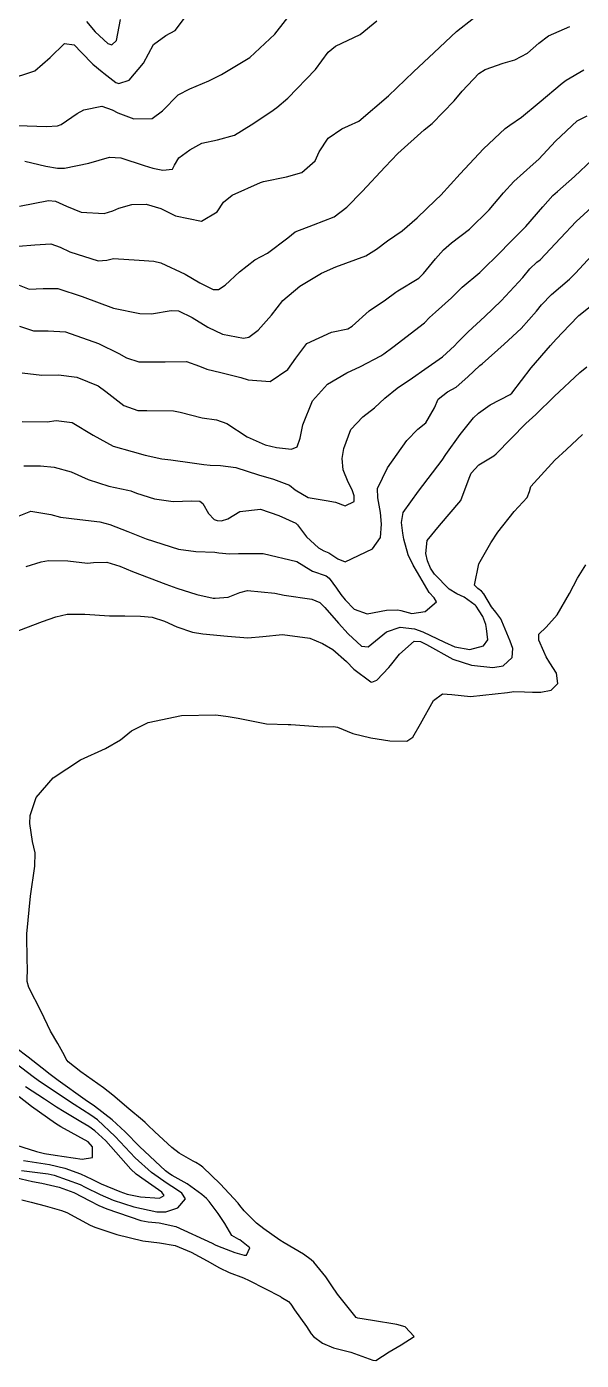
# Model space of a CAD drawing. Header units: feet. Extents: x 1313198 to 1317500, y 385000 to 389511.
# Drawn here: x 1317113.6 to 1317276.8, y 386018.5 to 386410.6 of the extents above; entities that cross this region are included whole.
import ezdxf

# ---------------------------------------------------------------- set-up
doc = ezdxf.new("R2010")
doc.units = ezdxf.units.FT
doc.layers.add('C-TOPO-MAJR', color=32, linetype='CONTINUOUS')

msp = doc.modelspace()

# ---------------------------------------------------------------- linework, layer by layer
at = {"layer": 'C-TOPO-MAJR'}
for points in [[(1317110.94, 386381.57), (1317119.44, 386381.27), (1317122.74, 386381.39), (1317123.76, 386381.78), (1317128.51, 386385.01), (1317130.44, 386386.13), (1317135.79, 386387.17), (1317138.79, 386386.1), (1317140.43, 386385.26), (1317145.12, 386383.47), (1317150.57, 386383.61), (1317153.6, 386385.84), (1317158.2, 386390.52), (1317161.65, 386392.33), (1317167.19, 386394.66), (1317170.92, 386396.53), (1317179.23, 386401.53), (1317186.67, 386408.34), (1317192.26, 386415.57)], [(1317108, 386394.98), (1317116.05, 386397.58), (1317120.55, 386401.56), (1317124.78, 386405.63), (1317127.58, 386405.27), (1317129.81, 386403), (1317133.07, 386399.59), (1317135.85, 386397.3), (1317136.33, 386396.89), (1317139.88, 386394.15), (1317140.79, 386393.85), (1317143.81, 386394.87), (1317147.97, 386399.86), (1317150.97, 386405.3), (1317154.53, 386407.97), (1317157.35, 386409.5), (1317160.68, 386413.82)], [(1317111.49, 386357.82), (1317120.04, 386359.49), (1317122.08, 386359.32), (1317125.32, 386357.84), (1317129.63, 386356.05), (1317136.43, 386355.64), (1317138.96, 386356.43), (1317140.8, 386357.19), (1317144.56, 386358.29), (1317148.8, 386358.4), (1317153.15, 386357.1), (1317157.43, 386354.93), (1317165.1, 386353.44), (1317169.68, 386356.15), (1317171.57, 386358.95), (1317174.09, 386361.04), (1317182.41, 386364.74), (1317183.3, 386365.06), (1317190.04, 386366.43), (1317194.59, 386367.71), (1317198.53, 386371.17), (1317199.63, 386373.74), (1317202.28, 386377.75), (1317206.29, 386380.59), (1317208.33, 386381.44), (1317211.36, 386382.84), (1317220.03, 386390.21), (1317227.41, 386397.3), (1317233.44, 386402.99), (1317240.07, 386409.13), (1317245.07, 386413.07)], [(1317113.09, 386371.08), (1317119.24, 386369.54), (1317122.69, 386368.95), (1317124.81, 386368.98), (1317131.88, 386370.47), (1317138.02, 386372.21), (1317141.34, 386371.97), (1317148.24, 386369.78), (1317150.77, 386368.99), (1317153.71, 386368.43), (1317156.55, 386368.66), (1317157.13, 386369.82), (1317158.35, 386372.06), (1317161.64, 386374.41), (1317165.12, 386376.3), (1317169.74, 386377.32), (1317174.75, 386378.68), (1317179.67, 386381.75), (1317185.48, 386385.58), (1317187.25, 386386.82), (1317190.45, 386389.6), (1317198.58, 386398.03), (1317202.36, 386403.1), (1317204.47, 386404.85), (1317211.71, 386408.23), (1317216.59, 386412.28)], [(1317131.24, 386412.08), (1317133.81, 386409.05), (1317137.49, 386405.65), (1317138.74, 386405.27), (1317140.05, 386406.51), (1317141.27, 386412.7)], [(1317111.29, 386346.05), (1317116.07, 386346.43), (1317120.72, 386346.76), (1317123.49, 386345.73), (1317126.33, 386344.39), (1317134.63, 386341.78), (1317137.26, 386341.97), (1317139.15, 386342.37), (1317146.76, 386341.89), (1317151.01, 386341.61), (1317153.09, 386341.16), (1317160.25, 386337.8), (1317164.58, 386335.24), (1317168.48, 386333.35), (1317170.04, 386333.34), (1317172.05, 386334.62), (1317176.23, 386338.46), (1317180.7, 386342.04), (1317184.44, 386344.03), (1317190.47, 386348.49), (1317192.6, 386350.28), (1317197.99, 386352.29), (1317204.05, 386354.69), (1317207.78, 386357.5), (1317212.33, 386362.09), (1317219.08, 386369.4), (1317222.81, 386373.33), (1317230.56, 386380.29), (1317232.92, 386382.13), (1317239.4, 386388.76), (1317241.69, 386391.63), (1317246.65, 386396.77), (1317248.46, 386397.98), (1317253.74, 386399.88), (1317257.2, 386400.8), (1317260.98, 386402.77), (1317264.22, 386405.71), (1317267.09, 386407.84), (1317273.35, 386410.59)], [(1317111.47, 386334.56), (1317114.35, 386333.43), (1317118.48, 386333.59), (1317122.77, 386333.6), (1317129.94, 386331.24), (1317139.16, 386327.81), (1317146.95, 386326.26), (1317150.39, 386326.18), (1317156.18, 386327.13), (1317158.34, 386326.99), (1317162.36, 386325.06), (1317166.89, 386322.26), (1317171.2, 386320.19), (1317177.42, 386318.98), (1317178.99, 386319.31), (1317181.74, 386321.3), (1317185.61, 386325.73), (1317189.02, 386330.09), (1317194.01, 386334.33), (1317200.36, 386338.1), (1317204.61, 386339.96), (1317213.38, 386343.18), (1317216.56, 386345.16), (1317219.72, 386347.62), (1317224.1, 386350.6), (1317228.53, 386354.36), (1317233.86, 386359.54), (1317235.45, 386361.07), (1317241.17, 386367.34), (1317248.04, 386374.66), (1317254.33, 386380.64), (1317255.7, 386381.66), (1317259.16, 386383.96), (1317264.4, 386388.33), (1317271.16, 386393.99), (1317272.35, 386394.81), (1317277.51, 386397.84)], [(1317111.52, 386322.52), (1317115.68, 386321.17), (1317120.01, 386321.18), (1317125.05, 386320.87), (1317134.82, 386317.41), (1317140.79, 386314.45), (1317142.96, 386313.24), (1317146.67, 386312.06), (1317154.38, 386312.01), (1317160.61, 386312.1), (1317164.46, 386310.79), (1317166.6, 386309.86), (1317170.75, 386308.88), (1317176.64, 386307.46), (1317178.79, 386306.7), (1317185.21, 386306.25), (1317190.46, 386309.77), (1317192.77, 386313.07), (1317196.08, 386317.4), (1317203.27, 386320.8), (1317208.14, 386321.72), (1317209.34, 386322.48), (1317214.33, 386327.06), (1317219.13, 386330.22), (1317222.26, 386332.5), (1317222.82, 386332.93), (1317228.93, 386336.68), (1317230.37, 386337.97), (1317233.85, 386342.32), (1317236.21, 386344.93), (1317238.61, 386347.02), (1317243.86, 386351.04), (1317249.69, 386356.73), (1317253.92, 386361.7), (1317256.91, 386365.07), (1317262.62, 386370.17), (1317264.27, 386371.6), (1317269.19, 386376.89), (1317275.53, 386382.85), (1317278.44, 386384.41)], [(1317112.31, 386308.85), (1317118.13, 386308.16), (1317123.01, 386308.19), (1317128.38, 386307.49), (1317134.68, 386304.96), (1317136.88, 386303.32), (1317142.27, 386299.15), (1317146.33, 386297.73), (1317149, 386297.76), (1317156.78, 386297.61), (1317158.76, 386297.22), (1317165.23, 386295.55), (1317169.5, 386294.94), (1317172.56, 386293.9), (1317178.5, 386290.02), (1317183.74, 386287.59), (1317187.14, 386286.85), (1317191.54, 386286.4), (1317193.16, 386287.06), (1317194.03, 386289.61), (1317194.87, 386293.53), (1317197.73, 386300.59), (1317202.14, 386305.45), (1317207.81, 386308.84), (1317211.87, 386310.71), (1317217.8, 386313.82), (1317218.69, 386314.41), (1317221.37, 386316.31), (1317230.69, 386323.55), (1317232.13, 386325.04), (1317233.85, 386326.63), (1317238.6, 386330.89), (1317241.69, 386333.95), (1317246.89, 386338.35), (1317253.33, 386344.53), (1317255.1, 386346.43), (1317255.77, 386347.08), (1317260.48, 386351.79), (1317265.43, 386357.63), (1317268.36, 386360.95), (1317269.75, 386362.14), (1317274.79, 386366.55), (1317279.91, 386371.43)], [(1317112.32, 386294.47), (1317119.69, 386294.39), (1317122.34, 386294.79), (1317127, 386294.16), (1317133.19, 386290.45), (1317139.12, 386287.26), (1317144.72, 386285.64), (1317148.52, 386284.62), (1317153.43, 386283.51), (1317156.04, 386283.25), (1317162.3, 386282.33), (1317165.77, 386281.81), (1317167.57, 386281.66), (1317170.61, 386281.6), (1317175.2, 386280.97), (1317181.8, 386278.86), (1317186.24, 386277.51), (1317190.91, 386275.73), (1317192.62, 386274.41), (1317196.39, 386272.18), (1317201.7, 386271.23), (1317204.45, 386270.74), (1317207.29, 386269.73), (1317209.92, 386270.97), (1317209.96, 386272.65), (1317209.33, 386274.39), (1317208.15, 386276.65), (1317206.72, 386280.29), (1317206.43, 386283.63), (1317206.88, 386286.59), (1317208.97, 386292.13), (1317212.49, 386295.88), (1317215.93, 386298.55), (1317218.97, 386301.4), (1317222.63, 386304.25), (1317227.09, 386307.35), (1317230.73, 386309.84), (1317235.97, 386313.53), (1317239.44, 386316.74), (1317240.36, 386317.73), (1317243.51, 386320.81), (1317248.39, 386325.32), (1317253.16, 386330), (1317259.56, 386336.83), (1317261.65, 386339.4), (1317263.69, 386341.31), (1317264.62, 386342.03), (1317270.62, 386348.38), (1317275.23, 386353.31), (1317280.92, 386358.53)], [(1317112.81, 386281.42), (1317117.73, 386281.49), (1317121.78, 386281.11), (1317126.74, 386279.73), (1317131.78, 386277.45), (1317137.84, 386275.44), (1317143.37, 386274.3), (1317144.28, 386274.06), (1317145.97, 386273.44), (1317151.22, 386271.75), (1317156.71, 386271.02), (1317162.26, 386271.17), (1317164.54, 386271.1), (1317165.45, 386270.38), (1317167.1, 386267.44), (1317168.8, 386265.68), (1317169.69, 386265.37), (1317170.92, 386265.33), (1317172.81, 386265.83), (1317176.35, 386268.06), (1317182.38, 386268.71), (1317187.81, 386266.84), (1317192.76, 386264.56), (1317193.25, 386264.15), (1317195.95, 386260.62), (1317199.51, 386257.35), (1317201.08, 386256.5), (1317202.47, 386255.92), (1317205.18, 386254.15), (1317207.29, 386253.22), (1317215.38, 386257.06), (1317217.73, 386260.37), (1317218.04, 386264.32), (1317217.71, 386267.74), (1317216.94, 386272.07), (1317216.82, 386274.84), (1317219.79, 386280.9), (1317225.49, 386288.91), (1317228.73, 386292.22), (1317231.01, 386294.1), (1317233.55, 386298.5), (1317234.69, 386301.05), (1317237.41, 386303.23), (1317239.97, 386304.59), (1317243.41, 386307.61), (1317246.92, 386310.91), (1317247.6, 386311.49), (1317254.07, 386317.2), (1317259.07, 386321.88), (1317263.61, 386326.97), (1317265.03, 386328.79), (1317267.96, 386331.82), (1317273.31, 386336.37), (1317275.05, 386338.13), (1317280.89, 386344.47)], [(1317111.42, 386266.72), (1317114.91, 386268.17), (1317120.72, 386267.12), (1317123.55, 386266.41), (1317129.31, 386265.72), (1317135.19, 386264.96), (1317138.1, 386264.23), (1317143.44, 386262.13), (1317148.81, 386259.95), (1317158.29, 386257), (1317163.37, 386256.24), (1317168.95, 386256.04), (1317170.16, 386255.92), (1317173.27, 386255.62), (1317175.98, 386255.69), (1317182.34, 386255.69), (1317183.24, 386255.64), (1317193.08, 386253.33), (1317197.23, 386250.74), (1317197.74, 386250.46), (1317201.68, 386249.07), (1317202.58, 386248.43), (1317204.77, 386245.5), (1317206.04, 386243.62), (1317207.31, 386242.02), (1317209.91, 386239.34), (1317213.74, 386237.9), (1317219.43, 386239), (1317222.79, 386239.16), (1317223.65, 386238.94), (1317226.91, 386238.06), (1317230.88, 386238.64), (1317234.17, 386241.43), (1317233.5, 386242.65), (1317231.98, 386244.25), (1317228.62, 386250.14), (1317227.34, 386252.3), (1317225.82, 386255.29), (1317224.56, 386259.87), (1317224.24, 386261.66), (1317223.86, 386264.79), (1317224.38, 386267.74), (1317228.89, 386273.97), (1317235.8, 386283.12), (1317236.95, 386284.81), (1317241.1, 386290.65), (1317245.01, 386295.56), (1317246.55, 386296.91), (1317250, 386299.36), (1317255.8, 386302.39), (1317256.34, 386302.82), (1317261.98, 386310.27), (1317267.69, 386316.81), (1317269.41, 386318.71), (1317273.32, 386322.85), (1317276.07, 386325.68), (1317281.32, 386329.89)], [(1317113.54, 386251.86), (1317117.9, 386253.24), (1317120.11, 386253.63), (1317125.73, 386253.49), (1317131.54, 386252.88), (1317133.35, 386252.99), (1317137.23, 386253.09), (1317141.02, 386251.94), (1317144.8, 386250.37), (1317154.58, 386246.66), (1317157.84, 386245.45), (1317163.67, 386243.58), (1317168.53, 386242.57), (1317169.1, 386242.51), (1317172.86, 386242.87), (1317176.38, 386244.26), (1317178.63, 386244.78), (1317186.66, 386243.98), (1317189.39, 386243.46), (1317197.51, 386242.3), (1317199.89, 386241.25), (1317201.35, 386239.8), (1317205.36, 386235.22), (1317208.15, 386232.08), (1317212.09, 386228.43), (1317214.03, 386228.23), (1317219.44, 386232.7), (1317223.53, 386234.06), (1317227.66, 386233.56), (1317230.19, 386232.66), (1317236.51, 386229.62), (1317239.52, 386228.25), (1317243.93, 386227.5), (1317248.03, 386228.55), (1317249.27, 386230.28), (1317248.9, 386233.6), (1317248.66, 386234.83), (1317247.83, 386237.2), (1317246.75, 386238.83), (1317245.82, 386240.24), (1317245.57, 386240.54), (1317242.28, 386242.81), (1317240.18, 386243.87), (1317237.94, 386245.18), (1317233.61, 386249.6), (1317232.44, 386251.39), (1317231.48, 386253.56), (1317230.99, 386255.64), (1317231.41, 386259.5), (1317235.09, 386263.93), (1317241.35, 386271.3), (1317243.75, 386277.83), (1317244.37, 386279.3), (1317246.65, 386281.73), (1317251.08, 386284.4), (1317251.73, 386284.95), (1317260.44, 386293.89), (1317263.37, 386296.59), (1317268.78, 386301.81), (1317276.36, 386308.92), (1317278.36, 386310.53)], [(1317111.35, 386233.09), (1317118.29, 386235.66), (1317122.23, 386237.07), (1317125.54, 386237.89), (1317130.73, 386237.8), (1317137.97, 386237.36), (1317142.56, 386237.38), (1317147.12, 386237.26), (1317150.53, 386236.96), (1317154.23, 386235.78), (1317157.81, 386234.1), (1317162.39, 386232.55), (1317165.47, 386232.09), (1317172.75, 386231.35), (1317178.67, 386230.92), (1317183.14, 386231.32), (1317188.86, 386231.91), (1317196.9, 386230.75), (1317200.61, 386229.23), (1317203.71, 386227.47), (1317207.7, 386223.9), (1317209.86, 386221.66), (1317214.88, 386217.93), (1317215.19, 386217.82), (1317216.6, 386218.48), (1317220.2, 386222.17), (1317220.66, 386222.74), (1317223.32, 386226.06), (1317227.61, 386229.91), (1317229.42, 386229.81), (1317231.22, 386228.94), (1317238.93, 386224.6), (1317244.51, 386222.81), (1317250.69, 386222.15), (1317253.79, 386222.67), (1317256.41, 386225.11), (1317256.59, 386227.76), (1317255.84, 386229.88), (1317253.42, 386235.83), (1317253.09, 386236.52), (1317251.59, 386238.44), (1317250.37, 386239.99), (1317248.06, 386243.79), (1317247.4, 386244.63), (1317246.35, 386245.36), (1317245.31, 386246.42), (1317246.6, 386252.61), (1317250.19, 386258.78), (1317252.2, 386261.91), (1317257.03, 386267.99), (1317260.81, 386272.14), (1317261.48, 386273.88), (1317261.96, 386275.34), (1317269, 386283.1), (1317272.39, 386286.26), (1317277.09, 386290.67)], [(1317112.19, 386065.61), (1317114.95, 386064.93), (1317119.08, 386063.84), (1317123.92, 386062.49), (1317125.41, 386061.88), (1317132.33, 386058.24), (1317133.73, 386057.61), (1317140.16, 386055.43), (1317147.84, 386053.57), (1317152.72, 386053), (1317157.33, 386052.2), (1317162.07, 386050.31), (1317166.73, 386047.76), (1317170.31, 386045.68), (1317173.21, 386044.3), (1317177.42, 386042.68), (1317179.08, 386041.94), (1317188.25, 386037.21), (1317188.53, 386037.06), (1317190.63, 386035.71), (1317191.31, 386034.93), (1317192.43, 386033.28), (1317195.92, 386028.43), (1317197.3, 386026.27), (1317197.97, 386025.47), (1317200.66, 386023.5), (1317203.93, 386022.1), (1317208.94, 386020.83), (1317215.45, 386018.55), (1317216.36, 386018.46), (1317220.29, 386020.97), (1317223.8, 386023.03), (1317227.6, 386025.49), (1317224.99, 386028.35), (1317222.54, 386029.04), (1317215.39, 386030.2), (1317211.05, 386030.82), (1317210.59, 386031.1), (1317205.05, 386037.96), (1317203.37, 386040.38), (1317201.58, 386043.02), (1317198.14, 386047.3), (1317197.35, 386048.04), (1317195.03, 386049.69), (1317189.41, 386053), (1317188.14, 386053.81), (1317183.35, 386057.14), (1317181.26, 386058.79), (1317177.65, 386062.46), (1317176.38, 386063.96), (1317175.8, 386064.66), (1317170.57, 386070.35), (1317165.44, 386075.23), (1317164.7, 386075.82), (1317163.36, 386076.66), (1317162.63, 386077.04), (1317158.53, 386079.34), (1317156.29, 386081.03), (1317151.29, 386085.66), (1317149.31, 386087.58), (1317148.49, 386088.42), (1317147.74, 386089.1), (1317143.71, 386092.38), (1317139.02, 386096.39), (1317136.24, 386098.58), (1317129.62, 386103.31), (1317125.85, 386106.19), (1317125.22, 386107), (1317124.81, 386108.04), (1317122.83, 386111.62), (1317120.7, 386115.21), (1317117.93, 386121.01), (1317114.25, 386128.11), (1317113.82, 386129.84), (1317113.86, 386134.1), (1317113.78, 386135.82), (1317113.69, 386143.84), (1317114.73, 386154.95), (1317116.05, 386163.75), (1317116.11, 386167.72), (1317115.41, 386171.01), (1317114.54, 386176.26), (1317114.69, 386178.68), (1317116.43, 386183.99), (1317121.41, 386189.73), (1317129.49, 386194.99), (1317136.83, 386198.31), (1317141.26, 386200.93), (1317144.5, 386203.5), (1317149.38, 386205.98), (1317159.2, 386208.1), (1317169.24, 386208.22), (1317172.94, 386207.77), (1317175.81, 386207.24), (1317184.22, 386205.64), (1317190.52, 386205.39), (1317191.32, 386205.4), (1317200.61, 386204.74), (1317203.84, 386204.84), (1317205.03, 386204.59), (1317209.58, 386202.73), (1317214.85, 386201.51), (1317220.42, 386200.65), (1317225.44, 386200.48), (1317227.26, 386201.7), (1317229.45, 386205.64), (1317233.25, 386212.42), (1317235.9, 386214.46), (1317238.66, 386214.2), (1317244.16, 386213.6), (1317255.07, 386214.82), (1317256.89, 386215.06), (1317260.09, 386215.04), (1317262.38, 386214.9), (1317264.88, 386214.96), (1317267.9, 386215.53), (1317269.89, 386217.5), (1317269.47, 386220.53), (1317267.53, 386223.58), (1317266.42, 386225.32), (1317265.73, 386226.88), (1317264.31, 386230.23), (1317264.22, 386231.99), (1317266.41, 386233.99), (1317269.65, 386237.68), (1317273.24, 386243.9), (1317275.66, 386248.45), (1317278.06, 386252.38)], [(1317110.34, 386072.17), (1317115.41, 386071.06), (1317118.08, 386070.57), (1317123.25, 386069.37), (1317127.5, 386067.77), (1317132.23, 386065.34), (1317134.86, 386063.97), (1317137.21, 386062.99), (1317147.27, 386059.6), (1317149.36, 386059.15), (1317152.59, 386058.87), (1317157.54, 386057.8), (1317168.2, 386052.94), (1317169.09, 386052.44), (1317169.78, 386052.1), (1317174.91, 386050.18), (1317177.6, 386049.38), (1317178.31, 386049.42), (1317179.31, 386051.56), (1317176.33, 386053.91), (1317176.04, 386054.02), (1317173.96, 386055.17), (1317171.94, 386058.65), (1317169.99, 386061.65), (1317167.34, 386065.12), (1317166.5, 386066.08), (1317165.17, 386067.26), (1317160.83, 386070.32), (1317156.41, 386072.83), (1317155.67, 386073.27), (1317154.5, 386074.16), (1317146.86, 386081.3), (1317142.63, 386085.65), (1317138.81, 386089.17), (1317133.58, 386093.15), (1317130.82, 386095.1), (1317122.94, 386100.77), (1317120.55, 386102.52), (1317118.19, 386104.32), (1317114.05, 386107.55), (1317110.48, 386110.33)], [(1317112.17, 386074.27), (1317120, 386073.29), (1317121.77, 386072.89), (1317129.34, 386070.14), (1317130.87, 386069.42), (1317135.23, 386067.2), (1317139.13, 386065.55), (1317145.16, 386063.6), (1317151.89, 386062.12), (1317154.6, 386062.08), (1317158.07, 386063.28), (1317160.4, 386065.93), (1317159.28, 386067.61), (1317157.71, 386068.64), (1317154.92, 386070.48), (1317150.39, 386073.7), (1317145.59, 386078.03), (1317139.7, 386084.27), (1317134.44, 386089.2), (1317132.55, 386090.59), (1317127.63, 386093.7), (1317124.73, 386095.59), (1317116.99, 386100.72), (1317115.52, 386101.77), (1317108.87, 386106.87)], [(1317112.74, 386077.25), (1317120.41, 386076.01), (1317124.86, 386074.94), (1317129.43, 386073.28), (1317132.8, 386071.71), (1317135.59, 386070.36), (1317141.02, 386068.06), (1317143.17, 386067.36), (1317147.17, 386066.5), (1317152.67, 386066.16), (1317154.05, 386066.88), (1317153.36, 386067.92), (1317148.49, 386071.35), (1317145.86, 386073.2), (1317144.28, 386074.64), (1317136.92, 386082.95), (1317133.71, 386085.97), (1317131.93, 386087.23), (1317129.53, 386088.6), (1317124.64, 386091.48), (1317122.43, 386092.93), (1317118.91, 386095.29), (1317113.35, 386098.88)], [(1317108.53, 386082.44), (1317116.57, 386079.85), (1317118.88, 386079.31), (1317122.06, 386078.77), (1317130, 386077.62), (1317132.99, 386078.06), (1317133.01, 386081.26), (1317131.78, 386082.69), (1317123.72, 386087.14), (1317122.1, 386088.14), (1317115.04, 386093.11), (1317111.43, 386095.92)]]:
    msp.add_lwpolyline(points, dxfattribs=at)

doc.saveas('drawing.dxf')
